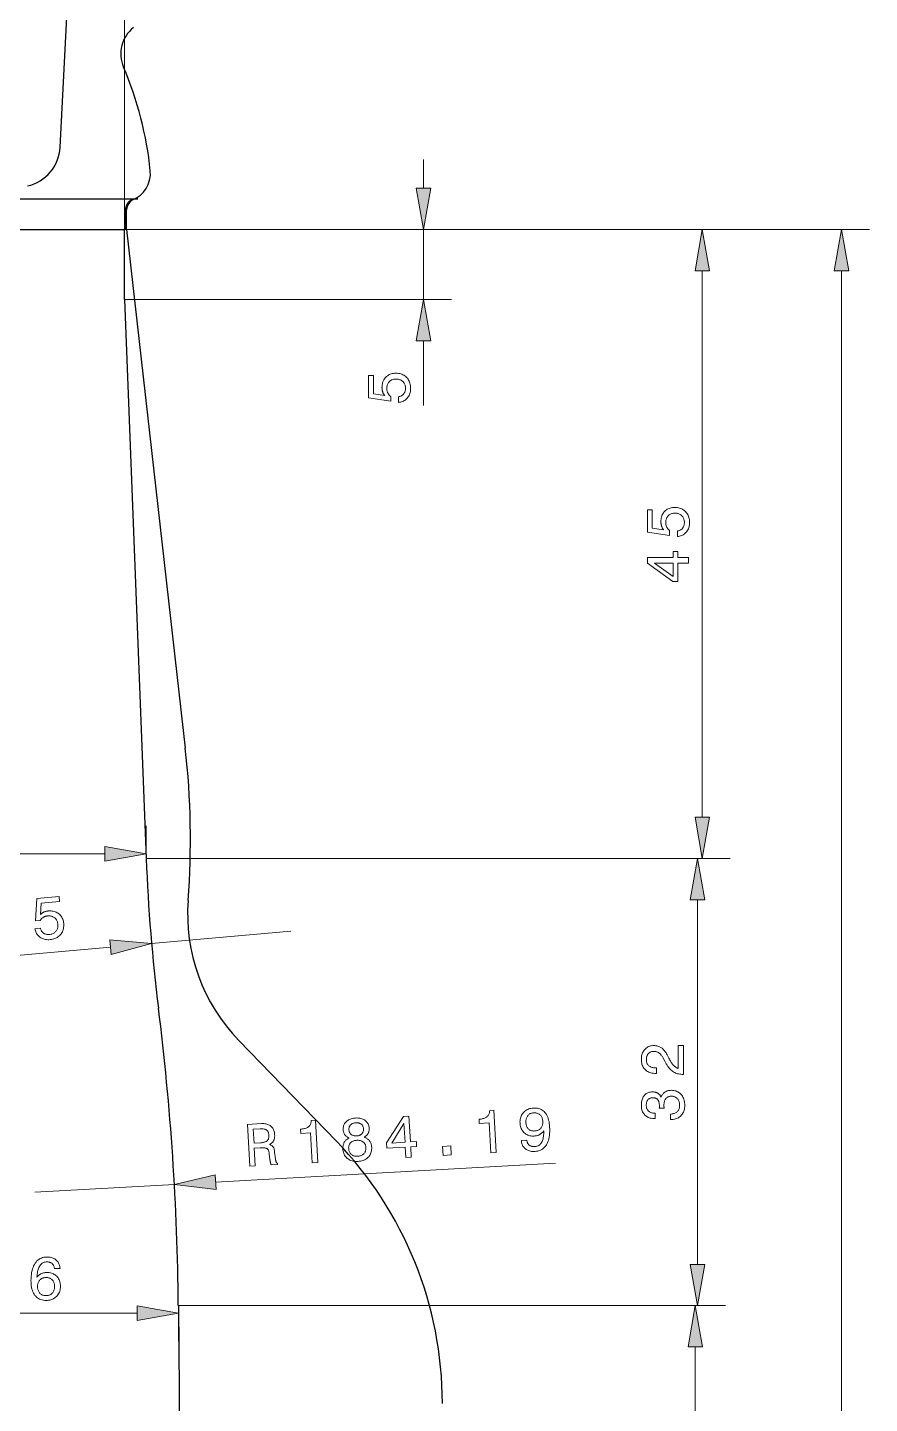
# Model space of a CAD drawing. Extents: x 0 to 297, y 0 to 550.
# Drawn here: x 148.7 to 208.9, y 271.6 to 370.1 of the extents above; entities that cross this region are included whole.
import ezdxf

# ---------------------------------------------------------------- set-up
doc = ezdxf.new("R2010")
doc.units = 0

msp = doc.modelspace()

# ---------------------------------------------------------------- linework, layer by layer
at = {"color": 7, "lineweight": 13}
for p, q in [((155.617, 355.622), (155.617, 387.362)), ((155.617, 355.622), (198.973, 355.622)), ((155.617, 355.622), (208.94, 355.622)), ((155.617, 355.622), (179.009, 355.622)), ((196.973, 313.576), (196.973, 352.667)), ((206.94, 157.576), (206.94, 352.667)), ((155.617, 350.622), (179.009, 350.622)), ((132.121, 310.952), (154.212, 310.952)), ((157.167, 310.622), (198.626, 310.622)), ((157.167, 310.622), (198.973, 310.622)), ((196.626, 281.576), (196.626, 307.667)), ((162.136, 287.461), (186.456, 288.822)), ((159.467, 278.622), (198.473, 278.622)), ((159.467, 278.622), (198.626, 278.622)), ((129.821, 278.081), (156.512, 278.081)), ((196.473, 224.576), (196.473, 275.667))]:
    msp.add_line(p, q, dxfattribs=at)
at = {"color": 7, "lineweight": 30, "ltscale": 0.292142}
msp.add_line((151.005, 361.504), (151.617, 373.174), dxfattribs=at)
at = {"color": 7, "lineweight": 13, "ltscale": 0.051139}
msp.add_line((177.009, 358.576), (177.009, 360.622), dxfattribs=at)
at = {"color": 7, "lineweight": 30}
for p, q in [((129.767, 357.822), (156.567, 357.822)), ((130.667, 355.622), (155.667, 355.622)), ((130.717, 355.622), (155.617, 355.622)), ((155.767, 355.622), (159.964, 318.512)), ((155.617, 350.622), (157.167, 310.622)), ((159.467, 278.622), (159.967, 221.622))]:
    msp.add_line(p, q, dxfattribs=at)
at = {"color": 7, "lineweight": 30, "ltscale": 0.034366}
msp.add_line((155.667, 355.622), (155.667, 356.996), dxfattribs=at)
at = {"color": 7, "lineweight": 30, "ltscale": 0.035001}
msp.add_line((155.767, 355.622), (155.767, 357.022), dxfattribs=at)
at = {"color": 7, "lineweight": 30, "ltscale": 0.125}
msp.add_line((155.617, 350.622), (155.617, 355.622), dxfattribs=at)
at = {"color": 7, "lineweight": 13, "ltscale": 0.125}
msp.add_line((177.009, 350.622), (177.009, 355.622), dxfattribs=at)
at = {"color": 7, "lineweight": 13, "ltscale": 0.116125}
msp.add_line((177.009, 343.022), (177.009, 347.667), dxfattribs=at)
at = {"color": 7, "lineweight": 13, "ltscale": 0.058269}
msp.add_line((157.167, 310.622), (157.167, 312.952), dxfattribs=at)
at = {"color": 7, "lineweight": 13, "ltscale": 0.25}
for p, q in [((167.513, 305.407), (157.551, 304.533)), ((149.202, 286.737), (159.186, 287.296))]:
    msp.add_line(p, q, dxfattribs=at)
at = {"color": 7, "lineweight": 13, "ltscale": 0.387552}
msp.add_line((154.608, 304.274), (139.166, 302.919), dxfattribs=at)
at = {"color": 7, "lineweight": 30, "ltscale": 0.250047}
msp.add_line((163.794, 297.595), (170.755, 290.412), dxfattribs=at)
at = {"color": 7, "lineweight": 13, "ltscale": 0.063521}
msp.add_line((159.467, 278.622), (159.467, 276.081), dxfattribs=at)
at = {"color": 7, "lineweight": 13}
for points in [[(176.488, 358.576), (177.009, 355.622), (177.53, 358.576)], [(197.494, 352.667), (196.973, 355.622), (196.452, 352.667)], [(207.46, 352.667), (206.94, 355.622), (206.419, 352.667)], [(177.53, 347.667), (177.009, 350.622), (176.488, 347.667)], [(175.227, 343.252), (175.227, 343.653), (175.273, 343.661), (175.316, 343.672), (175.358, 343.685), (175.398, 343.701), (175.435, 343.719), (175.471, 343.74), (175.504, 343.763), (175.536, 343.789), (175.565, 343.817), (175.593, 343.848), (175.618, 343.88), (175.64, 343.915), (175.66, 343.951), (175.677, 343.989), (175.691, 344.029), (175.703, 344.07), (175.712, 344.113), (175.719, 344.158), (175.723, 344.205), (175.724, 344.253), (175.722, 344.313), (175.717, 344.369), (175.708, 344.424), (175.695, 344.476), (175.678, 344.525), (175.658, 344.573), (175.634, 344.618), (175.607, 344.66), (175.576, 344.701), (175.541, 344.738), (175.503, 344.773), (175.463, 344.804), (175.42, 344.832), (175.376, 344.856), (175.328, 344.876), (175.279, 344.892), (175.227, 344.905), (175.173, 344.914), (175.117, 344.92), (175.058, 344.922), (174.998, 344.92), (174.941, 344.915), (174.886, 344.905), (174.833, 344.893), (174.784, 344.876), (174.736, 344.857), (174.691, 344.833), (174.649, 344.806), (174.609, 344.775), (174.571, 344.74), (174.537, 344.703), (174.506, 344.663), (174.479, 344.621), (174.455, 344.576), (174.435, 344.528), (174.419, 344.478), (174.406, 344.426), (174.397, 344.371), (174.392, 344.313), (174.39, 344.253), (174.391, 344.219), (174.393, 344.185), (174.396, 344.151), (174.401, 344.118), (174.407, 344.086), (174.415, 344.055), (174.424, 344.023), (174.434, 343.993), (174.446, 343.963), (174.459, 343.934), (174.474, 343.906), (174.49, 343.878), (174.507, 343.851), (174.526, 343.824), (174.546, 343.799), (174.567, 343.774), (174.59, 343.75), (174.614, 343.727), (174.639, 343.704), (174.666, 343.682), (174.666, 343.339), (173.076, 343.575), (173.076, 345.177), (173.431, 345.177), (173.431, 343.863), (174.238, 343.743), (174.219, 343.765), (174.202, 343.788), (174.185, 343.811), (174.169, 343.836), (174.154, 343.861), (174.14, 343.886), (174.127, 343.913), (174.115, 343.94), (174.104, 343.968), (174.094, 343.997), (174.084, 344.027), (174.076, 344.057), (174.068, 344.088), (174.062, 344.119), (174.056, 344.15), (174.052, 344.183), (174.049, 344.215), (174.046, 344.249), (174.045, 344.282), (174.044, 344.317), (174.047, 344.407), (174.055, 344.494), (174.069, 344.578), (174.088, 344.657), (174.113, 344.733), (174.143, 344.806), (174.178, 344.875), (174.219, 344.94), (174.266, 345.002), (174.318, 345.06), (174.375, 345.113), (174.435, 345.161), (174.498, 345.203), (174.565, 345.24), (174.635, 345.271), (174.708, 345.296), (174.786, 345.316), (174.866, 345.33), (174.95, 345.339), (175.037, 345.341), (175.13, 345.338), (175.219, 345.329), (175.304, 345.314), (175.386, 345.294), (175.464, 345.267), (175.539, 345.234), (175.61, 345.195), (175.678, 345.15), (175.742, 345.1), (175.802, 345.043), (175.858, 344.982), (175.908, 344.916), (175.952, 344.848), (175.99, 344.776), (176.022, 344.7), (176.048, 344.62), (176.069, 344.537), (176.084, 344.45), (176.092, 344.36), (176.095, 344.266), (176.093, 344.183), (176.086, 344.102), (176.074, 344.025), (176.057, 343.95), (176.036, 343.878), (176.009, 343.81), (175.978, 343.744), (175.942, 343.681), (175.902, 343.62), (175.856, 343.563), (175.807, 343.51), (175.754, 343.461), (175.699, 343.418), (175.641, 343.379), (175.579, 343.346), (175.515, 343.317), (175.447, 343.293), (175.377, 343.275), (175.303, 343.261)], [(195.191, 333.65), (195.191, 334.051), (195.236, 334.059), (195.28, 334.07), (195.322, 334.083), (195.361, 334.099), (195.399, 334.117), (195.435, 334.138), (195.468, 334.161), (195.499, 334.187), (195.529, 334.215), (195.556, 334.246), (195.581, 334.279), (195.604, 334.313), (195.623, 334.349), (195.641, 334.387), (195.655, 334.427), (195.667, 334.468), (195.676, 334.512), (195.683, 334.556), (195.687, 334.603), (195.688, 334.652), (195.686, 334.711), (195.681, 334.768), (195.672, 334.822), (195.659, 334.874), (195.642, 334.924), (195.622, 334.971), (195.598, 335.016), (195.571, 335.058), (195.539, 335.099), (195.505, 335.137), (195.467, 335.171), (195.427, 335.203), (195.384, 335.23), (195.339, 335.254), (195.292, 335.274), (195.243, 335.291), (195.191, 335.303), (195.137, 335.313), (195.081, 335.318), (195.022, 335.32), (194.962, 335.318), (194.905, 335.313), (194.85, 335.304), (194.797, 335.291), (194.747, 335.275), (194.7, 335.255), (194.655, 335.231), (194.612, 335.204), (194.572, 335.173), (194.535, 335.139), (194.5, 335.101), (194.47, 335.061), (194.442, 335.019), (194.419, 334.974), (194.399, 334.926), (194.383, 334.876), (194.37, 334.824), (194.361, 334.769), (194.355, 334.712), (194.354, 334.652), (194.354, 334.617), (194.356, 334.583), (194.36, 334.549), (194.365, 334.517), (194.371, 334.484), (194.379, 334.453), (194.388, 334.422), (194.398, 334.391), (194.41, 334.361), (194.423, 334.332), (194.438, 334.304), (194.454, 334.276), (194.471, 334.249), (194.49, 334.223), (194.51, 334.197), (194.531, 334.172), (194.554, 334.148), (194.578, 334.125), (194.603, 334.102), (194.63, 334.08), (194.63, 333.737), (193.04, 333.973), (193.04, 335.575), (193.394, 335.575), (193.394, 334.262), (194.202, 334.141), (194.183, 334.163), (194.166, 334.186), (194.149, 334.209), (194.133, 334.234), (194.118, 334.259), (194.104, 334.285), (194.091, 334.311), (194.079, 334.338), (194.068, 334.367), (194.057, 334.396), (194.048, 334.425), (194.04, 334.455), (194.032, 334.486), (194.026, 334.517), (194.02, 334.549), (194.016, 334.581), (194.012, 334.614), (194.01, 334.647), (194.008, 334.681), (194.008, 334.715), (194.011, 334.805), (194.019, 334.892), (194.032, 334.976), (194.052, 335.055), (194.076, 335.132), (194.106, 335.204), (194.142, 335.273), (194.183, 335.338), (194.23, 335.4), (194.282, 335.458), (194.338, 335.512), (194.398, 335.559), (194.462, 335.602), (194.528, 335.638), (194.599, 335.669), (194.672, 335.694), (194.749, 335.714), (194.83, 335.728), (194.914, 335.737), (195.001, 335.74), (195.093, 335.737), (195.182, 335.728), (195.268, 335.713), (195.35, 335.692), (195.428, 335.665), (195.503, 335.632), (195.574, 335.593), (195.642, 335.549), (195.706, 335.498), (195.766, 335.441), (195.822, 335.38), (195.872, 335.315), (195.915, 335.246), (195.954, 335.174), (195.986, 335.098), (196.012, 335.018), (196.033, 334.935), (196.047, 334.849), (196.056, 334.758), (196.059, 334.664), (196.057, 334.581), (196.05, 334.501), (196.038, 334.423), (196.021, 334.348), (195.999, 334.277), (195.973, 334.208), (195.942, 334.142), (195.906, 334.079), (195.865, 334.019), (195.82, 333.961), (195.77, 333.908), (195.718, 333.859), (195.663, 333.816), (195.604, 333.777), (195.543, 333.744), (195.478, 333.715), (195.411, 333.692), (195.34, 333.673), (195.267, 333.659)], [(195.973, 331.759), (195.231, 331.759), (195.231, 330.442), (194.851, 330.442), (193.04, 331.755), (193.04, 332.147), (194.885, 332.147), (194.885, 332.575), (195.231, 332.575), (195.231, 332.147), (195.973, 332.147)], [(194.885, 330.804), (194.885, 331.759), (193.542, 331.759)], [(196.452, 313.576), (196.973, 310.622), (197.494, 313.576)], [(154.212, 310.432), (157.167, 310.952), (154.212, 311.473)], [(197.147, 307.667), (196.626, 310.622), (196.106, 307.667)], [(149.196, 305.588), (149.595, 305.623), (149.608, 305.579), (149.622, 305.536), (149.639, 305.496), (149.658, 305.458), (149.68, 305.422), (149.704, 305.388), (149.73, 305.357), (149.758, 305.328), (149.789, 305.301), (149.822, 305.276), (149.856, 305.254), (149.893, 305.235), (149.93, 305.218), (149.97, 305.204), (150.011, 305.194), (150.053, 305.185), (150.097, 305.18), (150.142, 305.177), (150.189, 305.177), (150.237, 305.18), (150.296, 305.187), (150.352, 305.198), (150.406, 305.212), (150.456, 305.229), (150.504, 305.25), (150.55, 305.274), (150.592, 305.302), (150.632, 305.333), (150.67, 305.367), (150.704, 305.405), (150.736, 305.446), (150.763, 305.489), (150.787, 305.534), (150.807, 305.58), (150.823, 305.629), (150.835, 305.68), (150.843, 305.732), (150.848, 305.787), (150.848, 305.844), (150.845, 305.902), (150.838, 305.962), (150.827, 306.019), (150.814, 306.073), (150.796, 306.124), (150.776, 306.172), (150.752, 306.218), (150.724, 306.26), (150.693, 306.3), (150.659, 306.337), (150.622, 306.372), (150.581, 306.403), (150.539, 306.43), (150.494, 306.453), (150.447, 306.473), (150.398, 306.489), (150.347, 306.501), (150.294, 306.509), (150.238, 306.513), (150.181, 306.513), (150.121, 306.51), (150.086, 306.506), (150.052, 306.501), (150.019, 306.495), (149.987, 306.487), (149.956, 306.478), (149.925, 306.467), (149.895, 306.456), (149.865, 306.443), (149.837, 306.428), (149.809, 306.413), (149.781, 306.396), (149.755, 306.377), (149.73, 306.358), (149.705, 306.337), (149.681, 306.315), (149.659, 306.291), (149.637, 306.266), (149.615, 306.241), (149.595, 306.213), (149.576, 306.185), (149.233, 306.155), (149.33, 307.759), (150.926, 307.899), (150.957, 307.546), (149.648, 307.431), (149.599, 306.616), (149.619, 306.637), (149.64, 306.656), (149.662, 306.675), (149.685, 306.693), (149.709, 306.71), (149.733, 306.726), (149.759, 306.741), (149.785, 306.756), (149.812, 306.77), (149.84, 306.782), (149.868, 306.794), (149.898, 306.805), (149.927, 306.816), (149.958, 306.825), (149.989, 306.833), (150.021, 306.84), (150.053, 306.846), (150.086, 306.852), (150.119, 306.856), (150.153, 306.86), (150.244, 306.865), (150.331, 306.864), (150.415, 306.858), (150.497, 306.846), (150.575, 306.828), (150.649, 306.804), (150.721, 306.775), (150.79, 306.74), (150.855, 306.698), (150.918, 306.652), (150.976, 306.6), (151.029, 306.545), (151.076, 306.485), (151.119, 306.422), (151.156, 306.355), (151.187, 306.284), (151.214, 306.208), (151.235, 306.13), (151.251, 306.047), (151.261, 305.96), (151.266, 305.868), (151.265, 305.778), (151.258, 305.692), (151.244, 305.608), (151.224, 305.528), (151.198, 305.451), (151.165, 305.376), (151.127, 305.305), (151.082, 305.237), (151.031, 305.172), (150.974, 305.111), (150.914, 305.056), (150.849, 305.006), (150.781, 304.961), (150.708, 304.923), (150.631, 304.89), (150.55, 304.862), (150.465, 304.84), (150.376, 304.823), (150.282, 304.812), (150.199, 304.807), (150.118, 304.807), (150.04, 304.812), (149.964, 304.822), (149.891, 304.838), (149.82, 304.858), (149.752, 304.883), (149.686, 304.913), (149.622, 304.948), (149.561, 304.989), (149.504, 305.033), (149.451, 305.081), (149.403, 305.133), (149.359, 305.187), (149.32, 305.246), (149.286, 305.307), (149.257, 305.372), (149.232, 305.441), (149.212, 305.513)], [(154.654, 303.756), (157.551, 304.533), (154.563, 304.793)], [(195.626, 295.167), (195.614, 295.167), (195.526, 295.169), (195.442, 295.175), (195.36, 295.186), (195.281, 295.2), (195.206, 295.219), (195.133, 295.241), (195.063, 295.268), (194.996, 295.299), (194.932, 295.334), (194.871, 295.374), (194.811, 295.418), (194.752, 295.47), (194.692, 295.528), (194.633, 295.592), (194.574, 295.664), (194.515, 295.742), (194.456, 295.826), (194.397, 295.917), (194.338, 296.015), (194.279, 296.12), (194.14, 296.375), (194.115, 296.42), (194.089, 296.462), (194.063, 296.502), (194.036, 296.539), (194.008, 296.574), (193.98, 296.606), (193.951, 296.636), (193.922, 296.663), (193.892, 296.688), (193.861, 296.71), (193.829, 296.73), (193.797, 296.748), (193.763, 296.764), (193.728, 296.778), (193.692, 296.789), (193.656, 296.799), (193.618, 296.806), (193.579, 296.812), (193.538, 296.815), (193.497, 296.816), (193.45, 296.814), (193.406, 296.809), (193.363, 296.801), (193.321, 296.79), (193.282, 296.775), (193.244, 296.757), (193.209, 296.736), (193.175, 296.711), (193.143, 296.683), (193.112, 296.652), (193.085, 296.619), (193.06, 296.583), (193.038, 296.544), (193.019, 296.504), (193.003, 296.461), (192.989, 296.416), (192.979, 296.369), (192.972, 296.32), (192.967, 296.269), (192.966, 296.215), (192.968, 296.162), (192.973, 296.111), (192.983, 296.062), (192.996, 296.016), (193.012, 295.972), (193.033, 295.93), (193.057, 295.89), (193.085, 295.853), (193.116, 295.818), (193.151, 295.786), (193.19, 295.756), (193.231, 295.729), (193.275, 295.706), (193.322, 295.685), (193.372, 295.668), (193.424, 295.654), (193.479, 295.643), (193.537, 295.635), (193.598, 295.63), (193.662, 295.629), (193.697, 295.629), (193.697, 295.237), (193.636, 295.237), (193.543, 295.239), (193.454, 295.247), (193.369, 295.261), (193.288, 295.28), (193.211, 295.304), (193.138, 295.334), (193.069, 295.369), (193.004, 295.409), (192.942, 295.455), (192.885, 295.507), (192.832, 295.562), (192.785, 295.622), (192.743, 295.686), (192.707, 295.753), (192.677, 295.824), (192.652, 295.899), (192.632, 295.978), (192.619, 296.061), (192.61, 296.148), (192.608, 296.238), (192.61, 296.325), (192.617, 296.408), (192.63, 296.488), (192.647, 296.565), (192.669, 296.638), (192.696, 296.708), (192.728, 296.775), (192.765, 296.838), (192.807, 296.898), (192.854, 296.954), (192.905, 297.006), (192.959, 297.052), (193.016, 297.093), (193.076, 297.129), (193.139, 297.159), (193.206, 297.183), (193.275, 297.202), (193.347, 297.216), (193.423, 297.224), (193.501, 297.227), (193.563, 297.225), (193.622, 297.22), (193.68, 297.212), (193.737, 297.201), (193.792, 297.187), (193.846, 297.169), (193.898, 297.148), (193.948, 297.124), (193.997, 297.097), (194.044, 297.067), (194.09, 297.033), (194.135, 296.996), (194.178, 296.955), (194.221, 296.911), (194.262, 296.864), (194.301, 296.814), (194.34, 296.76), (194.377, 296.702), (194.413, 296.642), (194.448, 296.578), (194.577, 296.325), (194.614, 296.254), (194.65, 296.188), (194.686, 296.127), (194.721, 296.069), (194.755, 296.015), (194.789, 295.965), (194.822, 295.919), (194.854, 295.878), (194.885, 295.84), (194.916, 295.807), (194.947, 295.777), (194.978, 295.748), (195.01, 295.722), (195.043, 295.698), (195.077, 295.677), (195.111, 295.657), (195.146, 295.639), (195.182, 295.624), (195.218, 295.61), (195.255, 295.599), (195.255, 297.227), (195.626, 297.227)], [(194.686, 291.933), (194.686, 292.332), (194.748, 292.334), (194.807, 292.341), (194.863, 292.35), (194.916, 292.362), (194.967, 292.378), (195.014, 292.397), (195.059, 292.419), (195.101, 292.445), (195.14, 292.474), (195.176, 292.505), (195.209, 292.54), (195.239, 292.578), (195.265, 292.618), (195.288, 292.661), (195.307, 292.707), (195.322, 292.755), (195.335, 292.806), (195.343, 292.859), (195.349, 292.916), (195.35, 292.975), (195.349, 293.032), (195.344, 293.088), (195.336, 293.14), (195.325, 293.191), (195.311, 293.238), (195.293, 293.284), (195.273, 293.326), (195.249, 293.367), (195.222, 293.404), (195.192, 293.439), (195.159, 293.472), (195.124, 293.501), (195.087, 293.526), (195.047, 293.548), (195.005, 293.567), (194.96, 293.582), (194.913, 293.594), (194.864, 293.602), (194.812, 293.607), (194.758, 293.609), (194.709, 293.607), (194.662, 293.602), (194.617, 293.594), (194.575, 293.582), (194.535, 293.567), (194.497, 293.549), (194.461, 293.527), (194.427, 293.502), (194.396, 293.473), (194.367, 293.442), (194.34, 293.407), (194.316, 293.369), (194.295, 293.329), (194.277, 293.286), (194.262, 293.24), (194.249, 293.191), (194.239, 293.14), (194.232, 293.086), (194.228, 293.03), (194.227, 292.97), (194.227, 292.962), (194.227, 292.953), (194.227, 292.945), (194.227, 292.936), (194.227, 292.927), (194.227, 292.918), (194.228, 292.909), (194.228, 292.9), (194.228, 292.891), (194.229, 292.882), (194.229, 292.872), (194.23, 292.862), (194.23, 292.851), (194.231, 292.84), (194.231, 292.828), (194.232, 292.816), (194.233, 292.802), (194.233, 292.789), (194.234, 292.774), (194.235, 292.76), (193.896, 292.76), (193.896, 292.769), (193.896, 292.778), (193.897, 292.787), (193.897, 292.796), (193.897, 292.805), (193.898, 292.814), (193.898, 292.822), (193.898, 292.831), (193.899, 292.84), (193.899, 292.848), (193.899, 292.856), (193.899, 292.865), (193.899, 292.873), (193.899, 292.881), (193.9, 292.889), (193.9, 292.896), (193.9, 292.904), (193.9, 292.911), (193.9, 292.919), (193.9, 292.926), (193.899, 292.983), (193.895, 293.036), (193.89, 293.087), (193.881, 293.135), (193.871, 293.179), (193.858, 293.221), (193.844, 293.26), (193.826, 293.295), (193.807, 293.328), (193.785, 293.357), (193.761, 293.384), (193.734, 293.408), (193.705, 293.429), (193.674, 293.447), (193.64, 293.462), (193.603, 293.475), (193.565, 293.485), (193.524, 293.492), (193.48, 293.496), (193.434, 293.497), (193.389, 293.496), (193.347, 293.492), (193.307, 293.485), (193.269, 293.476), (193.233, 293.463), (193.199, 293.448), (193.167, 293.431), (193.137, 293.41), (193.109, 293.387), (193.084, 293.361), (193.061, 293.333), (193.04, 293.302), (193.022, 293.269), (193.006, 293.234), (192.992, 293.196), (192.981, 293.155), (192.973, 293.113), (192.967, 293.068), (192.963, 293.02), (192.962, 292.97), (192.963, 292.914), (192.968, 292.861), (192.976, 292.811), (192.988, 292.763), (193.002, 292.718), (193.02, 292.676), (193.041, 292.637), (193.066, 292.6), (193.093, 292.566), (193.124, 292.535), (193.158, 292.507), (193.195, 292.482), (193.235, 292.459), (193.278, 292.44), (193.324, 292.424), (193.373, 292.41), (193.426, 292.4), (193.481, 292.392), (193.539, 292.388), (193.6, 292.386), (193.6, 292.003), (193.571, 292.003), (193.485, 292.005), (193.402, 292.013), (193.323, 292.026), (193.247, 292.044), (193.175, 292.067), (193.107, 292.095), (193.042, 292.128), (192.981, 292.167), (192.923, 292.21), (192.869, 292.259), (192.819, 292.312), (192.775, 292.368), (192.736, 292.429), (192.702, 292.492), (192.673, 292.56), (192.649, 292.63), (192.631, 292.705), (192.618, 292.783), (192.61, 292.864), (192.608, 292.949), (192.61, 293.039), (192.616, 293.125), (192.627, 293.206), (192.642, 293.284), (192.661, 293.357), (192.684, 293.426), (192.712, 293.491), (192.744, 293.552), (192.78, 293.609), (192.82, 293.662), (192.865, 293.71), (192.912, 293.753), (192.963, 293.791), (193.018, 293.824), (193.076, 293.852), (193.137, 293.874), (193.201, 293.892), (193.269, 293.905), (193.34, 293.912), (193.415, 293.915), (193.458, 293.914), (193.499, 293.911), (193.54, 293.906), (193.579, 293.899), (193.616, 293.891), (193.653, 293.88), (193.688, 293.868), (193.722, 293.853), (193.755, 293.837), (193.786, 293.819), (193.816, 293.799), (193.845, 293.777), (193.872, 293.753), (193.897, 293.727), (193.921, 293.7), (193.944, 293.671), (193.965, 293.64), (193.985, 293.607), (194.003, 293.572), (194.02, 293.535), (194.039, 293.583), (194.059, 293.628), (194.082, 293.67), (194.107, 293.711), (194.133, 293.749), (194.162, 293.784), (194.193, 293.817), (194.225, 293.848), (194.26, 293.877), (194.296, 293.903), (194.335, 293.927), (194.375, 293.948), (194.417, 293.967), (194.46, 293.984), (194.505, 293.997), (194.552, 294.009), (194.601, 294.017), (194.652, 294.024), (194.704, 294.027), (194.758, 294.029), (194.843, 294.026), (194.924, 294.017), (195.002, 294.002), (195.076, 293.981), (195.147, 293.955), (195.215, 293.922), (195.279, 293.884), (195.34, 293.84), (195.398, 293.79), (195.452, 293.734), (195.501, 293.673), (195.546, 293.608), (195.585, 293.539), (195.619, 293.466), (195.648, 293.39), (195.671, 293.31), (195.689, 293.225), (195.702, 293.137), (195.71, 293.045), (195.713, 292.949), (195.71, 292.858), (195.702, 292.771), (195.688, 292.688), (195.669, 292.608), (195.645, 292.532), (195.615, 292.46), (195.58, 292.392), (195.539, 292.327), (195.493, 292.266), (195.441, 292.209), (195.385, 292.157), (195.325, 292.11), (195.261, 292.068), (195.194, 292.033), (195.124, 292.002), (195.049, 291.977), (194.971, 291.958), (194.89, 291.944), (194.805, 291.936), (194.716, 291.933)], [(181.826, 289.564), (181.707, 291.694), (181.008, 291.655), (180.991, 291.961), (181.066, 291.967), (181.137, 291.976), (181.203, 291.988), (181.266, 292.002), (181.324, 292.018), (181.379, 292.037), (181.429, 292.058), (181.475, 292.081), (181.517, 292.107), (181.555, 292.135), (181.59, 292.165), (181.621, 292.199), (181.649, 292.236), (181.674, 292.277), (181.695, 292.32), (181.714, 292.367), (181.729, 292.416), (181.741, 292.469), (181.75, 292.525), (181.756, 292.584), (182.049, 292.6), (182.217, 289.586)], [(184.02, 290.43), (184.416, 290.452), (184.422, 290.409), (184.43, 290.367), (184.441, 290.327), (184.454, 290.29), (184.47, 290.254), (184.489, 290.221), (184.51, 290.19), (184.533, 290.161), (184.559, 290.134), (184.588, 290.109), (184.619, 290.087), (184.651, 290.067), (184.686, 290.05), (184.722, 290.036), (184.761, 290.024), (184.801, 290.015), (184.843, 290.008), (184.887, 290.005), (184.933, 290.003), (184.981, 290.005), (185.045, 290.011), (185.106, 290.022), (185.163, 290.039), (185.217, 290.061), (185.267, 290.088), (185.315, 290.12), (185.358, 290.158), (185.399, 290.2), (185.436, 290.248), (185.469, 290.301), (185.5, 290.36), (185.527, 290.423), (185.551, 290.493), (185.571, 290.567), (185.589, 290.648), (185.603, 290.733), (185.614, 290.824), (185.622, 290.921), (185.626, 291.023), (185.628, 291.13), (185.604, 291.097), (185.578, 291.065), (185.552, 291.035), (185.525, 291.006), (185.496, 290.978), (185.466, 290.953), (185.435, 290.928), (185.402, 290.906), (185.369, 290.884), (185.334, 290.865), (185.299, 290.847), (185.262, 290.83), (185.224, 290.816), (185.186, 290.802), (185.146, 290.791), (185.106, 290.781), (185.064, 290.773), (185.022, 290.766), (184.979, 290.761), (184.935, 290.758), (184.851, 290.756), (184.771, 290.76), (184.693, 290.769), (184.618, 290.784), (184.546, 290.805), (184.477, 290.831), (184.41, 290.863), (184.347, 290.9), (184.287, 290.943), (184.229, 290.992), (184.176, 291.045), (184.127, 291.103), (184.084, 291.164), (184.046, 291.228), (184.013, 291.297), (183.985, 291.369), (183.962, 291.445), (183.944, 291.525), (183.931, 291.609), (183.924, 291.696), (183.922, 291.784), (183.925, 291.869), (183.935, 291.951), (183.95, 292.03), (183.971, 292.106), (183.998, 292.179), (184.031, 292.248), (184.07, 292.315), (184.114, 292.378), (184.164, 292.439), (184.219, 292.495), (184.278, 292.546), (184.34, 292.591), (184.407, 292.632), (184.477, 292.666), (184.551, 292.696), (184.628, 292.72), (184.71, 292.738), (184.795, 292.751), (184.884, 292.759), (184.987, 292.761), (185.085, 292.756), (185.178, 292.743), (185.267, 292.722), (185.352, 292.694), (185.432, 292.658), (185.508, 292.615), (185.579, 292.564), (185.645, 292.506), (185.708, 292.44), (185.765, 292.367), (185.817, 292.287), (185.864, 292.2), (185.905, 292.107), (185.942, 292.007), (185.973, 291.9), (185.999, 291.786), (186.019, 291.666), (186.035, 291.539), (186.045, 291.405), (186.051, 291.247), (186.051, 291.095), (186.044, 290.951), (186.031, 290.814), (186.011, 290.684), (185.985, 290.561), (185.953, 290.445), (185.914, 290.336), (185.87, 290.235), (185.818, 290.14), (185.761, 290.054), (185.698, 289.975), (185.63, 289.906), (185.556, 289.844), (185.477, 289.792), (185.392, 289.747), (185.301, 289.712), (185.205, 289.684), (185.104, 289.665), (184.997, 289.655), (184.913, 289.653), (184.833, 289.655), (184.756, 289.662), (184.682, 289.674), (184.611, 289.69), (184.544, 289.711), (184.48, 289.737), (184.419, 289.767), (184.361, 289.802), (184.306, 289.842), (184.256, 289.886), (184.21, 289.933), (184.169, 289.984), (184.133, 290.038), (184.102, 290.095), (184.076, 290.155), (184.055, 290.219), (184.038, 290.286), (184.027, 290.357)], [(184.34, 291.724), (184.345, 291.667), (184.353, 291.612), (184.364, 291.561), (184.378, 291.511), (184.395, 291.464), (184.415, 291.42), (184.439, 291.378), (184.465, 291.339), (184.495, 291.303), (184.527, 291.268), (184.562, 291.237), (184.599, 291.21), (184.638, 291.186), (184.679, 291.165), (184.722, 291.149), (184.766, 291.135), (184.813, 291.126), (184.861, 291.12), (184.911, 291.117), (184.963, 291.119), (185.021, 291.124), (185.076, 291.132), (185.128, 291.143), (185.177, 291.158), (185.224, 291.176), (185.268, 291.198), (185.309, 291.222), (185.347, 291.25), (185.383, 291.281), (185.416, 291.316), (185.445, 291.353), (185.472, 291.393), (185.495, 291.435), (185.514, 291.48), (185.53, 291.526), (185.542, 291.576), (185.551, 291.627), (185.556, 291.681), (185.558, 291.737), (185.557, 291.796), (185.552, 291.855), (185.544, 291.911), (185.532, 291.964), (185.518, 292.015), (185.5, 292.064), (185.479, 292.109), (185.454, 292.152), (185.427, 292.193), (185.396, 292.23), (185.363, 292.265), (185.326, 292.297), (185.287, 292.325), (185.247, 292.35), (185.204, 292.371), (185.159, 292.388), (185.112, 292.401), (185.063, 292.411), (185.012, 292.417), (184.959, 292.419), (184.903, 292.418), (184.85, 292.413), (184.8, 292.405), (184.752, 292.393), (184.706, 292.378), (184.662, 292.359), (184.621, 292.336), (184.582, 292.311), (184.545, 292.281), (184.511, 292.248), (184.479, 292.212), (184.449, 292.172), (184.424, 292.131), (184.401, 292.087), (184.382, 292.042), (184.367, 291.994), (184.354, 291.944), (184.346, 291.892), (184.34, 291.838), (184.339, 291.782)], [(164.575, 288.599), (164.408, 291.59), (165.408, 291.646), (165.494, 291.649), (165.577, 291.647), (165.655, 291.64), (165.73, 291.629), (165.8, 291.613), (165.867, 291.593), (165.929, 291.568), (165.988, 291.539), (166.043, 291.505), (166.094, 291.466), (166.14, 291.423), (166.182, 291.375), (166.22, 291.324), (166.253, 291.268), (166.282, 291.208), (166.307, 291.144), (166.327, 291.075), (166.342, 291.002), (166.354, 290.925), (166.361, 290.844), (166.362, 290.796), (166.362, 290.748), (166.359, 290.703), (166.355, 290.658), (166.348, 290.615), (166.34, 290.574), (166.329, 290.534), (166.316, 290.495), (166.301, 290.458), (166.284, 290.422), (166.265, 290.387), (166.244, 290.354), (166.221, 290.323), (166.196, 290.293), (166.168, 290.264), (166.139, 290.237), (166.108, 290.212), (166.075, 290.188), (166.04, 290.165), (166.003, 290.144), (166.035, 290.135), (166.066, 290.125), (166.095, 290.114), (166.122, 290.101), (166.148, 290.087), (166.171, 290.071), (166.193, 290.054), (166.213, 290.036), (166.231, 290.017), (166.248, 289.996), (166.263, 289.973), (166.277, 289.947), (166.29, 289.917), (166.303, 289.884), (166.315, 289.847), (166.325, 289.807), (166.335, 289.764), (166.344, 289.717), (166.352, 289.667), (166.36, 289.613), (166.419, 289.129), (166.423, 289.098), (166.427, 289.069), (166.431, 289.042), (166.436, 289.016), (166.442, 288.993), (166.447, 288.971), (166.453, 288.95), (166.459, 288.932), (166.465, 288.915), (166.472, 288.899), (166.479, 288.885), (166.486, 288.872), (166.495, 288.859), (166.503, 288.848), (166.513, 288.837), (166.523, 288.826), (166.534, 288.817), (166.546, 288.808), (166.558, 288.8), (166.57, 288.793), (166.575, 288.711), (166.122, 288.686), (166.116, 288.695), (166.11, 288.706), (166.104, 288.718), (166.098, 288.731), (166.092, 288.745), (166.087, 288.759), (166.081, 288.775), (166.076, 288.792), (166.071, 288.809), (166.066, 288.828), (166.061, 288.848), (166.056, 288.869), (166.052, 288.892), (166.047, 288.916), (166.043, 288.941), (166.038, 288.967), (166.034, 288.995), (166.03, 289.025), (166.026, 289.055), (166.022, 289.087), (165.979, 289.474), (165.972, 289.53), (165.963, 289.582), (165.952, 289.63), (165.941, 289.673), (165.927, 289.713), (165.912, 289.748), (165.896, 289.779), (165.878, 289.806), (165.859, 289.829), (165.838, 289.848), (165.813, 289.863), (165.782, 289.877), (165.745, 289.888), (165.702, 289.897), (165.653, 289.904), (165.598, 289.909), (165.536, 289.912), (165.469, 289.912), (165.395, 289.911), (165.315, 289.907), (164.905, 289.884), (164.975, 288.621)], [(169.053, 288.85), (168.934, 290.98), (168.235, 290.941), (168.218, 291.246), (168.293, 291.253), (168.364, 291.262), (168.431, 291.273), (168.493, 291.287), (168.552, 291.303), (168.606, 291.322), (168.656, 291.343), (168.703, 291.366), (168.745, 291.392), (168.783, 291.42), (168.817, 291.451), (168.848, 291.485), (168.876, 291.522), (168.901, 291.562), (168.923, 291.605), (168.941, 291.652), (168.957, 291.702), (168.969, 291.754), (168.978, 291.81), (168.983, 291.869), (169.276, 291.886), (169.445, 288.871)], [(171.697, 290.615), (171.658, 290.631), (171.62, 290.65), (171.584, 290.669), (171.55, 290.69), (171.518, 290.712), (171.488, 290.736), (171.46, 290.761), (171.434, 290.787), (171.409, 290.815), (171.387, 290.845), (171.366, 290.875), (171.347, 290.908), (171.331, 290.942), (171.316, 290.977), (171.303, 291.014), (171.292, 291.053), (171.283, 291.093), (171.275, 291.134), (171.27, 291.177), (171.266, 291.222), (171.265, 291.29), (171.269, 291.355), (171.279, 291.418), (171.293, 291.478), (171.313, 291.537), (171.339, 291.593), (171.369, 291.647), (171.405, 291.698), (171.446, 291.747), (171.493, 291.794), (171.544, 291.838), (171.598, 291.878), (171.656, 291.913), (171.717, 291.945), (171.781, 291.972), (171.849, 291.995), (171.92, 292.014), (171.994, 292.029), (172.072, 292.04), (172.154, 292.047), (172.235, 292.049), (172.314, 292.047), (172.39, 292.041), (172.463, 292.03), (172.533, 292.014), (172.6, 291.994), (172.664, 291.97), (172.725, 291.941), (172.783, 291.907), (172.838, 291.87), (172.889, 291.828), (172.935, 291.784), (172.976, 291.737), (173.012, 291.686), (173.044, 291.634), (173.07, 291.578), (173.091, 291.519), (173.107, 291.458), (173.119, 291.393), (173.125, 291.326), (173.127, 291.281), (173.126, 291.237), (173.124, 291.195), (173.119, 291.154), (173.113, 291.114), (173.104, 291.075), (173.094, 291.038), (173.081, 291.003), (173.066, 290.968), (173.05, 290.935), (173.031, 290.904), (173.01, 290.873), (172.987, 290.844), (172.962, 290.816), (172.935, 290.79), (172.906, 290.764), (172.874, 290.74), (172.84, 290.717), (172.805, 290.695), (172.767, 290.675), (172.816, 290.658), (172.863, 290.639), (172.907, 290.618), (172.949, 290.595), (172.989, 290.569), (173.027, 290.542), (173.062, 290.513), (173.095, 290.481), (173.126, 290.447), (173.154, 290.411), (173.18, 290.374), (173.204, 290.334), (173.225, 290.292), (173.244, 290.249), (173.26, 290.203), (173.274, 290.156), (173.285, 290.107), (173.294, 290.056), (173.301, 290.004), (173.306, 289.949), (173.307, 289.864), (173.304, 289.783), (173.294, 289.704), (173.279, 289.629), (173.257, 289.557), (173.231, 289.488), (173.198, 289.423), (173.159, 289.36), (173.115, 289.301), (173.065, 289.245), (173.01, 289.193), (172.951, 289.146), (172.888, 289.104), (172.82, 289.066), (172.748, 289.034), (172.672, 289.007), (172.592, 288.984), (172.508, 288.967), (172.42, 288.954), (172.327, 288.946), (172.234, 288.944), (172.145, 288.946), (172.059, 288.954), (171.977, 288.968), (171.899, 288.987), (171.824, 289.011), (171.753, 289.04), (171.685, 289.075), (171.621, 289.115), (171.561, 289.161), (171.505, 289.211), (171.455, 289.265), (171.41, 289.323), (171.37, 289.384), (171.336, 289.45), (171.307, 289.519), (171.283, 289.592), (171.265, 289.669), (171.252, 289.749), (171.245, 289.834), (171.243, 289.888), (171.244, 289.942), (171.247, 289.993), (171.253, 290.043), (171.262, 290.092), (171.273, 290.139), (171.287, 290.184), (171.303, 290.227), (171.322, 290.27), (171.344, 290.31), (171.368, 290.349), (171.395, 290.386), (171.424, 290.421), (171.455, 290.454), (171.489, 290.486), (171.526, 290.515), (171.565, 290.543), (171.607, 290.569), (171.651, 290.593)], [(171.679, 291.211), (171.682, 291.169), (171.689, 291.129), (171.698, 291.091), (171.71, 291.054), (171.725, 291.02), (171.743, 290.987), (171.763, 290.956), (171.786, 290.927), (171.812, 290.9), (171.84, 290.874), (171.871, 290.851), (171.903, 290.831), (171.938, 290.813), (171.973, 290.798), (172.011, 290.786), (172.05, 290.776), (172.092, 290.769), (172.134, 290.765), (172.179, 290.764), (172.225, 290.765), (172.272, 290.769), (172.316, 290.775), (172.359, 290.784), (172.399, 290.795), (172.437, 290.809), (172.474, 290.826), (172.508, 290.845), (172.54, 290.866), (172.57, 290.89), (172.598, 290.917), (172.623, 290.945), (172.646, 290.975), (172.666, 291.007), (172.682, 291.04), (172.696, 291.074), (172.707, 291.11), (172.715, 291.148), (172.72, 291.187), (172.722, 291.228), (172.721, 291.27), (172.717, 291.312), (172.71, 291.352), (172.701, 291.39), (172.69, 291.426), (172.675, 291.46), (172.658, 291.492), (172.638, 291.522), (172.616, 291.55), (172.591, 291.576), (172.563, 291.6), (172.533, 291.622), (172.501, 291.641), (172.466, 291.657), (172.43, 291.671), (172.392, 291.683), (172.352, 291.692), (172.31, 291.698), (172.267, 291.702), (172.221, 291.703), (172.173, 291.701), (172.126, 291.698), (172.08, 291.691), (172.037, 291.683), (171.997, 291.672), (171.958, 291.659), (171.922, 291.643), (171.888, 291.625), (171.856, 291.605), (171.826, 291.582), (171.799, 291.557), (171.774, 291.53), (171.752, 291.501), (171.732, 291.471), (171.716, 291.439), (171.703, 291.405), (171.692, 291.37), (171.684, 291.333), (171.68, 291.294), (171.678, 291.254)], [(175.753, 289.224), (175.712, 289.965), (174.396, 289.892), (174.375, 290.271), (175.585, 292.152), (175.977, 292.174), (176.08, 290.332), (176.507, 290.356), (176.526, 290.011), (176.099, 289.987), (176.141, 289.246)], [(174.739, 290.257), (175.692, 290.311), (175.617, 291.651)], [(165.317, 291.274), (164.828, 291.246), (164.884, 290.251), (165.345, 290.276), (165.413, 290.281), (165.477, 290.288), (165.536, 290.298), (165.591, 290.309), (165.642, 290.322), (165.688, 290.337), (165.73, 290.355), (165.767, 290.374), (165.8, 290.396), (165.829, 290.42), (165.854, 290.446), (165.876, 290.475), (165.895, 290.507), (165.911, 290.542), (165.925, 290.58), (165.935, 290.62), (165.942, 290.664), (165.947, 290.711), (165.948, 290.76), (165.946, 290.813), (165.942, 290.864), (165.935, 290.912), (165.926, 290.957), (165.914, 290.999), (165.899, 291.038), (165.882, 291.074), (165.863, 291.106), (165.84, 291.136), (165.816, 291.162), (165.788, 291.185), (165.758, 291.205), (165.724, 291.223), (165.686, 291.238), (165.644, 291.25), (165.599, 291.261), (165.55, 291.268), (165.497, 291.273), (165.441, 291.276), (165.381, 291.276)], [(171.659, 289.865), (171.664, 289.812), (171.671, 289.761), (171.682, 289.712), (171.697, 289.666), (171.714, 289.623), (171.735, 289.582), (171.758, 289.543), (171.785, 289.507), (171.815, 289.473), (171.848, 289.442), (171.884, 289.414), (171.922, 289.389), (171.963, 289.367), (172.005, 289.349), (172.05, 289.334), (172.097, 289.322), (172.146, 289.314), (172.197, 289.308), (172.251, 289.307), (172.307, 289.308), (172.363, 289.313), (172.416, 289.321), (172.467, 289.331), (172.515, 289.345), (172.561, 289.362), (172.603, 289.382), (172.644, 289.405), (172.682, 289.431), (172.717, 289.46), (172.749, 289.492), (172.779, 289.527), (172.805, 289.564), (172.828, 289.603), (172.847, 289.644), (172.863, 289.687), (172.875, 289.732), (172.884, 289.779), (172.89, 289.829), (172.892, 289.88), (172.89, 289.934), (172.886, 289.984), (172.878, 290.031), (172.868, 290.077), (172.854, 290.119), (172.837, 290.16), (172.816, 290.198), (172.793, 290.234), (172.766, 290.268), (172.737, 290.299), (172.704, 290.328), (172.668, 290.354), (172.63, 290.378), (172.59, 290.398), (172.547, 290.415), (172.502, 290.428), (172.455, 290.439), (172.405, 290.447), (172.353, 290.451), (172.299, 290.453), (172.243, 290.451), (172.187, 290.447), (172.133, 290.439), (172.083, 290.429), (172.035, 290.416), (171.989, 290.4), (171.946, 290.381), (171.906, 290.359), (171.868, 290.335), (171.833, 290.308), (171.801, 290.278), (171.771, 290.245), (171.745, 290.211), (171.722, 290.174), (171.703, 290.136), (171.687, 290.096), (171.675, 290.053), (171.666, 290.009), (171.66, 289.963), (171.658, 289.915)], [(178.412, 289.373), (178.376, 290.015), (178.971, 290.048), (179.007, 289.406)], [(162.107, 287.981), (159.186, 287.296), (162.165, 286.941)], [(150.998, 281.269), (150.602, 281.269), (150.596, 281.315), (150.588, 281.358), (150.577, 281.4), (150.565, 281.439), (150.55, 281.476), (150.532, 281.51), (150.512, 281.543), (150.49, 281.573), (150.466, 281.601), (150.439, 281.627), (150.411, 281.65), (150.38, 281.671), (150.347, 281.689), (150.312, 281.705), (150.274, 281.719), (150.235, 281.73), (150.194, 281.739), (150.151, 281.745), (150.105, 281.749), (150.058, 281.75), (149.994, 281.747), (149.932, 281.739), (149.874, 281.726), (149.819, 281.707), (149.767, 281.682), (149.719, 281.653), (149.673, 281.618), (149.63, 281.577), (149.59, 281.531), (149.554, 281.48), (149.52, 281.423), (149.49, 281.361), (149.462, 281.293), (149.437, 281.22), (149.415, 281.141), (149.396, 281.056), (149.38, 280.966), (149.367, 280.87), (149.357, 280.769), (149.349, 280.662), (149.375, 280.694), (149.402, 280.724), (149.43, 280.752), (149.46, 280.779), (149.49, 280.805), (149.521, 280.829), (149.554, 280.851), (149.588, 280.872), (149.622, 280.891), (149.658, 280.909), (149.695, 280.925), (149.733, 280.939), (149.772, 280.952), (149.811, 280.963), (149.851, 280.972), (149.893, 280.98), (149.935, 280.985), (149.978, 280.99), (150.022, 280.992), (150.066, 280.993), (150.15, 280.99), (150.23, 280.982), (150.307, 280.968), (150.381, 280.949), (150.452, 280.925), (150.52, 280.895), (150.584, 280.859), (150.645, 280.818), (150.703, 280.772), (150.758, 280.72), (150.808, 280.664), (150.853, 280.604), (150.893, 280.541), (150.928, 280.474), (150.957, 280.404), (150.981, 280.33), (150.999, 280.253), (151.013, 280.172), (151.021, 280.088), (151.023, 280), (151.021, 279.912), (151.012, 279.828), (150.998, 279.747), (150.978, 279.669), (150.953, 279.595), (150.922, 279.524), (150.885, 279.456), (150.843, 279.392), (150.795, 279.331), (150.742, 279.274), (150.684, 279.221), (150.622, 279.173), (150.557, 279.131), (150.489, 279.095), (150.417, 279.064), (150.342, 279.039), (150.263, 279.02), (150.18, 279.006), (150.094, 278.997), (150.005, 278.994), (149.902, 278.998), (149.804, 279.009), (149.711, 279.027), (149.623, 279.053), (149.54, 279.086), (149.461, 279.126), (149.388, 279.173), (149.32, 279.228), (149.256, 279.29), (149.198, 279.359), (149.144, 279.435), (149.097, 279.518), (149.055, 279.607), (149.018, 279.703), (148.987, 279.805), (148.962, 279.913), (148.943, 280.028), (148.928, 280.149), (148.92, 280.277), (148.917, 280.411), (148.92, 280.569), (148.929, 280.719), (148.944, 280.862), (148.965, 280.997), (148.992, 281.126), (149.025, 281.247), (149.063, 281.36), (149.108, 281.467), (149.159, 281.566), (149.216, 281.658), (149.278, 281.742), (149.344, 281.817), (149.416, 281.883), (149.493, 281.941), (149.574, 281.989), (149.66, 282.029), (149.75, 282.06), (149.846, 282.082), (149.946, 282.095), (150.052, 282.1), (150.135, 282.098), (150.215, 282.091), (150.292, 282.08), (150.365, 282.065), (150.434, 282.046), (150.5, 282.022), (150.562, 281.993), (150.621, 281.961), (150.676, 281.924), (150.727, 281.883), (150.774, 281.837), (150.817, 281.789), (150.856, 281.736), (150.889, 281.68), (150.919, 281.621), (150.944, 281.558), (150.964, 281.491), (150.98, 281.421), (150.991, 281.347)], [(196.106, 281.576), (196.626, 278.622), (197.147, 281.576)], [(150.606, 279.996), (150.604, 280.053), (150.599, 280.108), (150.591, 280.161), (150.58, 280.211), (150.565, 280.259), (150.548, 280.305), (150.526, 280.348), (150.502, 280.389), (150.474, 280.428), (150.444, 280.464), (150.41, 280.497), (150.375, 280.527), (150.337, 280.553), (150.298, 280.576), (150.256, 280.595), (150.212, 280.611), (150.167, 280.623), (150.119, 280.632), (150.069, 280.637), (150.018, 280.639), (149.96, 280.637), (149.905, 280.632), (149.852, 280.623), (149.802, 280.611), (149.755, 280.596), (149.71, 280.577), (149.667, 280.554), (149.627, 280.528), (149.59, 280.499), (149.555, 280.466), (149.523, 280.43), (149.495, 280.392), (149.47, 280.351), (149.448, 280.307), (149.429, 280.261), (149.414, 280.212), (149.403, 280.161), (149.394, 280.107), (149.389, 280.051), (149.387, 279.992), (149.389, 279.933), (149.394, 279.876), (149.402, 279.822), (149.414, 279.77), (149.429, 279.721), (149.447, 279.675), (149.469, 279.63), (149.493, 279.589), (149.521, 279.55), (149.553, 279.513), (149.587, 279.479), (149.624, 279.449), (149.663, 279.423), (149.704, 279.4), (149.748, 279.38), (149.794, 279.364), (149.842, 279.352), (149.893, 279.343), (149.946, 279.338), (150.001, 279.336), (150.054, 279.338), (150.105, 279.343), (150.154, 279.352), (150.2, 279.365), (150.245, 279.382), (150.288, 279.402), (150.329, 279.425), (150.367, 279.453), (150.404, 279.484), (150.438, 279.518), (150.47, 279.556), (150.499, 279.596), (150.524, 279.638), (150.546, 279.682), (150.564, 279.729), (150.579, 279.778), (150.591, 279.829), (150.599, 279.882), (150.604, 279.938)], [(196.994, 275.667), (196.473, 278.622), (195.952, 275.667)], [(156.512, 277.56), (159.467, 278.081), (156.512, 278.602)]]:
    msp.add_lwpolyline(points, close=True, dxfattribs=at)
at = {"color": 7, "lineweight": 30}
for centre, radius, start, end in [((157.742, 368.192), 2.4, 128.36656, 203.31042), ((132.578, 357.349), 25, 5.64539, 23.31047), ((148.009, 361.661), 3, 282.71673, 356.99993), ((155.467, 359.612), 2, 290.92488, 5.64529), ((156.467, 356.996), 0.8, 110.92487, 179.99995), ((156.567, 357.022), 0.8, 90, 180.00001), ((102.332, 311.994), 58, 355.67717, 6.45339), ((282.073, 315.462), 125, 182.2191, 187.14478), ((173.13, 306.642), 13, 175.67722, 224.10255), ((-24.713, 277.006), 184.186, 0.50258, 7.14479), ((151.367, 271.622), 27, 0.00003, 44.10259)]:
    msp.add_arc(centre, radius, start, end, dxfattribs=at)
at = {"color": 7, "lineweight": 13}
for points in [[(176.488, 358.576), (177.009, 355.622), (176.488, 358.576), (177.53, 358.576)], [(197.494, 352.667), (196.973, 355.622), (197.494, 352.667), (196.452, 352.667)], [(207.46, 352.667), (206.94, 355.622), (207.46, 352.667), (206.419, 352.667)], [(177.53, 347.667), (177.009, 350.622), (177.53, 347.667), (176.488, 347.667)], [(196.452, 313.576), (196.973, 310.622), (196.452, 313.576), (197.494, 313.576)], [(154.212, 310.432), (157.167, 310.952), (154.212, 310.432), (154.212, 311.473)], [(197.147, 307.667), (196.626, 310.622), (197.147, 307.667), (196.106, 307.667)], [(154.654, 303.756), (157.551, 304.533), (154.654, 303.756), (154.563, 304.793)], [(162.107, 287.981), (159.186, 287.296), (162.107, 287.981), (162.165, 286.941)], [(196.106, 281.576), (196.626, 278.622), (196.106, 281.576), (197.147, 281.576)], [(196.994, 275.667), (196.473, 278.622), (196.994, 275.667), (195.952, 275.667)], [(156.512, 277.56), (159.467, 278.081), (156.512, 277.56), (156.512, 278.602)]]:
    msp.add_solid(points, dxfattribs=at)

doc.saveas('drawing.dxf')
